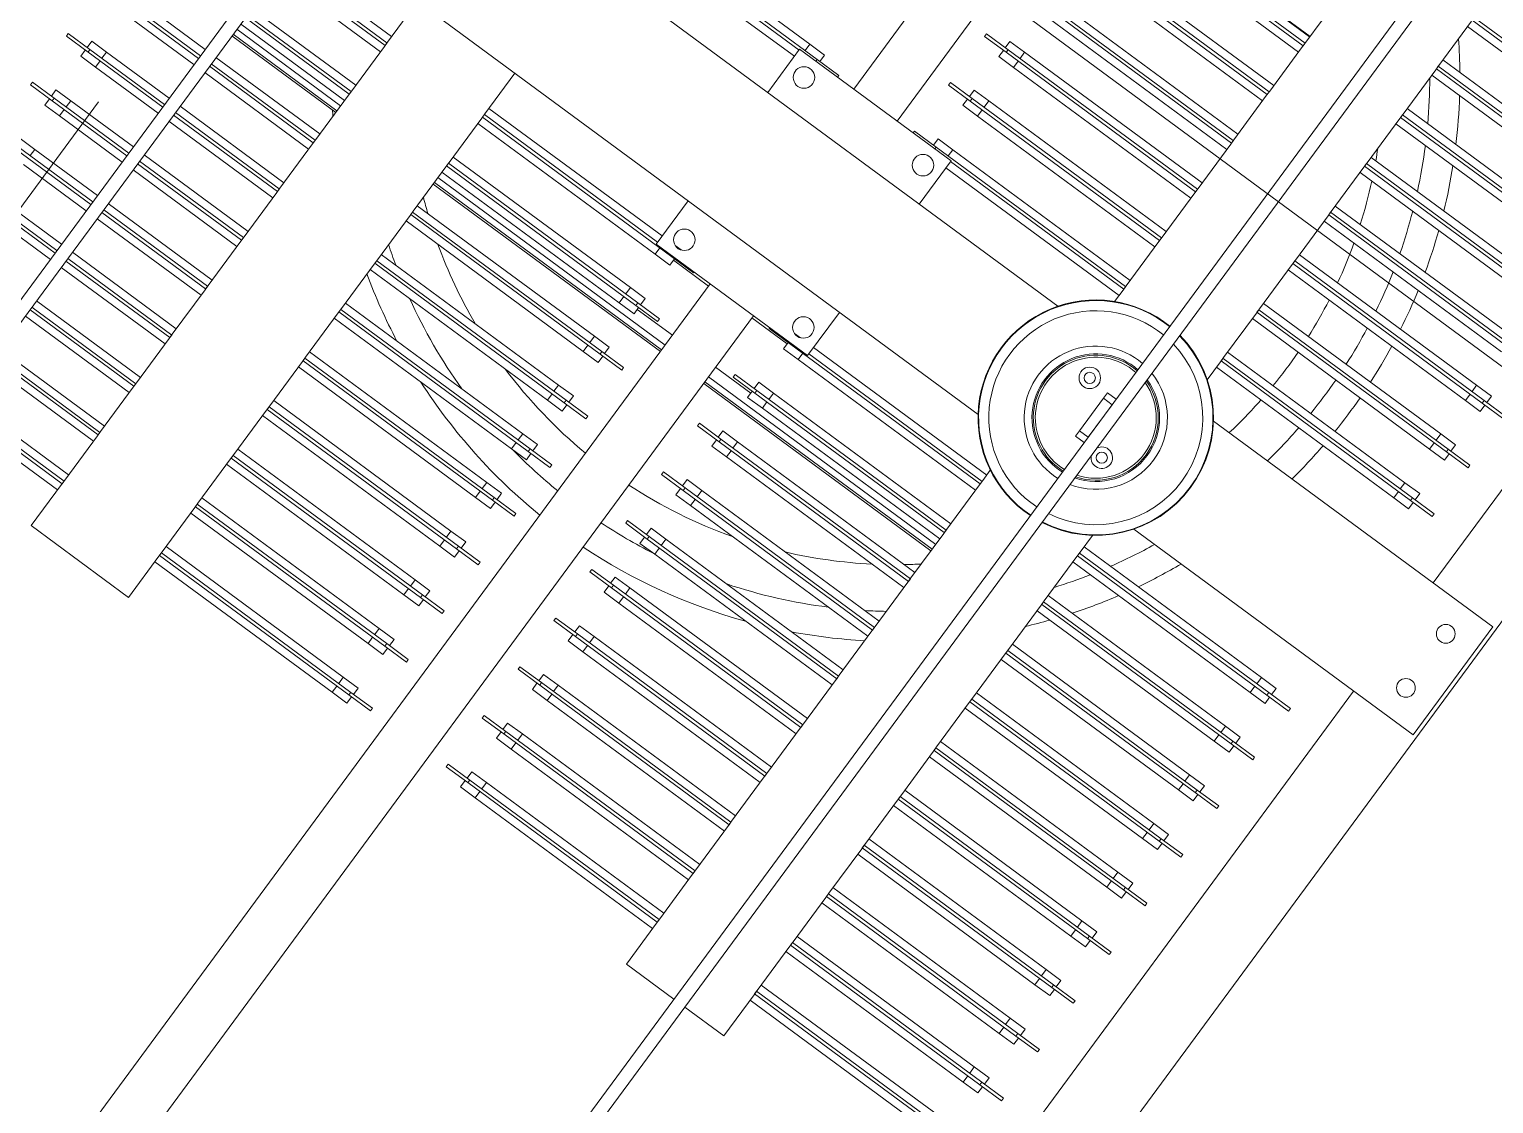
# Model space of a CAD drawing. Header units: metres. Extents: x 432095 to 435012, y 2470938 to 2473256.
# Drawn here: x 433770.841 to 433771.931, y 2471287.116 to 2471287.916 of the extents above; entities that cross this region are included whole.
import ezdxf

# ---------------------------------------------------------------- set-up
doc = ezdxf.new("R2010")
doc.units = ezdxf.units.M
doc.header["$MEASUREMENT"] = 0
doc.linetypes.add('MB D$0$DASHDOT', pattern=[1, 0.5, -0.25, 0, -0.25])
doc.linetypes.add('MB D$0$HIDDEN', pattern=[0.375, 0.25, -0.125])
doc.layers.add('cong trinh tram 110kv', color=7, linetype='Continuous', lineweight=5)
doc.layers.add('MB D$0$net dut du kien lam', color=8, linetype='MB D$0$HIDDEN', lineweight=20)

# ---------------------------------------------------------------- blocks, each defined once
blk = doc.blocks.new('MB D$0$MBA 63')
at = {"layer": 'MB D$0$net dut du kien lam', "color": 8, "linetype": 'MB D$0$DASHDOT', "ltscale": 0.5}
blk.add_line((106699.6, 30512.3), (98099.6, 30512.3), dxfattribs=at)
at = {"layer": 'MB D$0$net dut du kien lam', "color": 0, "linetype": 'ByBlock', "ltscale": 3}
blk.add_lwpolyline([(104138.6, 27512.3), (104138.6, 33512.3), (100638.6, 33512.3), (100638.6, 27512.3)], close=True, dxfattribs=at)
blk = doc.blocks.new('MB D$0$mba 1')
at = {"layer": 'cong trinh tram 110kv'}
for p, q in [((-16832.9, 6788.9), (-16832.9, 9988.9)), ((-17861.9, 7348.9), (-17861.9, 9508.9)), ((-17851.9, 9508.9), (-17851.9, 7348.9)), ((-17161.9, 7348.9), (-17161.9, 9508.9)), ((-17151.9, 9508.9), (-17151.9, 7348.9)), ((-17455.9, 9028.9), (-17455.9, 8218.9)), ((-17415.9, 9028.9), (-17415.9, 8218.9)), ((-16890.9, 8178.9), (-16890.9, 9028.9)), ((-17665.9, 8663.4), (-17755.9, 8663.4)), ((-17755.9, 8625.4), (-17755.9, 8663.4)), ((-17665.9, 8625.4), (-17665.9, 8663.4)), ((-17161.9, 8663.4), (-17205.9, 8663.4)), ((-17205.9, 8625.4), (-17205.9, 8663.4)), ((-17115.9, 8663.4), (-17151.9, 8663.4)), ((-17115.9, 8625.4), (-17115.9, 8663.4)), ((-17851.9, 8630.4), (-17755.9, 8630.4)), ((-17665.9, 8630.4), (-17502.1, 8630.4)), ((-17488.4, 8630.4), (-17502.1, 8630.4)), ((-17502.1, 8630.4), (-17502.1, 8624.6)), ((-17488.4, 8630.4), (-17488.4, 8624.6)), ((-17369.8, 8630.4), (-17383.4, 8630.4)), ((-17383.4, 8630.4), (-17383.4, 8624.6)), ((-17369.8, 8630.4), (-17205.9, 8630.4)), ((-17369.8, 8630.4), (-17369.8, 8624.6)), ((-17115.9, 8630.4), (-16952.1, 8630.4)), ((-17755.9, 8624.6), (-17851.9, 8624.6)), ((-17851.9, 8622.2), (-17755.9, 8622.2)), ((-17755.9, 8625.4), (-17755.9, 8621.4)), ((-17755.9, 8622.2), (-17755.9, 8624.6)), ((-17755.9, 8580.4), (-17755.9, 8621.4)), ((-17665.9, 8621.4), (-17665.9, 8625.4)), ((-17490.9, 8624.6), (-17665.9, 8624.6)), ((-17665.9, 8624.6), (-17665.9, 8622.2)), ((-17665.9, 8622.2), (-17490.9, 8622.2)), ((-17665.9, 8580.4), (-17665.9, 8621.4)), ((-17502.1, 8616.4), (-17502.1, 8622.2)), ((-17490.9, 8624.6), (-17470.9, 8624.6)), ((-17490.9, 8624.6), (-17490.9, 8622.2)), ((-17470.9, 8622.2), (-17490.9, 8622.2)), ((-17488.4, 8616.4), (-17488.4, 8622.2)), ((-17470.9, 8622.2), (-17470.9, 8624.6)), ((-17400.9, 8624.6), (-17380.9, 8624.6)), ((-17400.9, 8624.6), (-17400.9, 8622.2)), ((-17380.9, 8622.2), (-17400.9, 8622.2)), ((-17383.4, 8616.4), (-17383.4, 8622.2)), ((-17380.9, 8622.2), (-17380.9, 8624.6)), ((-17205.9, 8624.6), (-17380.9, 8624.6)), ((-17380.9, 8622.2), (-17205.9, 8622.2)), ((-17369.8, 8616.4), (-17369.8, 8622.2)), ((-17205.9, 8625.4), (-17205.9, 8621.4)), ((-17205.9, 8622.2), (-17205.9, 8624.6)), ((-17205.9, 8580.4), (-17205.9, 8621.4)), ((-17115.9, 8621.4), (-17115.9, 8625.4)), ((-16940.9, 8624.6), (-17115.9, 8624.6)), ((-17115.9, 8624.6), (-17115.9, 8622.2)), ((-17115.9, 8622.2), (-16940.9, 8622.2)), ((-17115.9, 8580.4), (-17115.9, 8621.4)), ((-17755.9, 8616.4), (-17851.9, 8616.4)), ((-17502.1, 8616.4), (-17665.9, 8616.4)), ((-17502.1, 8616.4), (-17488.4, 8616.4)), ((-17383.4, 8616.4), (-17369.8, 8616.4)), ((-17205.9, 8616.4), (-17369.8, 8616.4)), ((-16952.1, 8616.4), (-17115.9, 8616.4)), ((-17851.9, 8585.4), (-17755.9, 8585.4)), ((-17665.9, 8585.4), (-17502.1, 8585.4)), ((-17488.4, 8585.4), (-17502.1, 8585.4)), ((-17502.1, 8585.4), (-17502.1, 8579.6)), ((-17488.4, 8585.4), (-17488.4, 8579.6)), ((-17369.8, 8585.4), (-17383.4, 8585.4)), ((-17383.4, 8585.4), (-17383.4, 8579.6)), ((-17369.8, 8585.4), (-17205.9, 8585.4)), ((-17369.8, 8585.4), (-17369.8, 8579.6)), ((-17115.9, 8585.4), (-16952.1, 8585.4)), ((-16938.4, 8585.4), (-16952.1, 8585.4)), ((-16952.1, 8585.4), (-16952.1, 8579.6)), ((-16938.4, 8585.4), (-16938.4, 8579.6)), ((-17755.9, 8579.6), (-17851.9, 8579.6)), ((-17851.9, 8577.2), (-17755.9, 8577.2)), ((-17755.9, 8580.4), (-17755.9, 8576.4)), ((-17755.9, 8577.2), (-17755.9, 8579.6)), ((-17755.9, 8535.4), (-17755.9, 8576.4)), ((-17665.9, 8576.4), (-17665.9, 8580.4)), ((-17490.9, 8579.6), (-17665.9, 8579.6)), ((-17665.9, 8579.6), (-17665.9, 8577.2)), ((-17665.9, 8577.2), (-17490.9, 8577.2)), ((-17665.9, 8535.4), (-17665.9, 8576.4)), ((-17502.1, 8571.4), (-17502.1, 8577.2)), ((-17490.9, 8579.6), (-17470.9, 8579.6)), ((-17490.9, 8579.6), (-17490.9, 8577.2)), ((-17470.9, 8577.2), (-17490.9, 8577.2)), ((-17488.4, 8571.4), (-17488.4, 8577.2)), ((-17470.9, 8577.2), (-17470.9, 8579.6)), ((-17400.9, 8579.6), (-17380.9, 8579.6)), ((-17400.9, 8579.6), (-17400.9, 8577.2)), ((-17380.9, 8577.2), (-17400.9, 8577.2)), ((-17383.4, 8571.4), (-17383.4, 8577.2)), ((-17380.9, 8577.2), (-17380.9, 8579.6)), ((-17205.9, 8579.6), (-17380.9, 8579.6)), ((-17380.9, 8577.2), (-17205.9, 8577.2)), ((-17369.8, 8571.4), (-17369.8, 8577.2)), ((-17205.9, 8580.4), (-17205.9, 8576.4)), ((-17205.9, 8577.2), (-17205.9, 8579.6)), ((-17205.9, 8535.4), (-17205.9, 8576.4)), ((-17115.9, 8576.4), (-17115.9, 8580.4)), ((-16940.9, 8579.6), (-17115.9, 8579.6)), ((-17115.9, 8579.6), (-17115.9, 8577.2)), ((-17115.9, 8577.2), (-16940.9, 8577.2)), ((-17115.9, 8535.4), (-17115.9, 8576.4)), ((-16952.1, 8571.4), (-16952.1, 8577.2)), ((-16940.9, 8579.6), (-16920.9, 8579.6)), ((-16940.9, 8579.6), (-16940.9, 8577.2)), ((-16920.9, 8577.2), (-16940.9, 8577.2)), ((-16938.4, 8571.4), (-16938.4, 8577.2)), ((-16920.9, 8577.2), (-16920.9, 8579.6)), ((-17755.9, 8571.4), (-17851.9, 8571.4)), ((-17502.1, 8571.4), (-17665.9, 8571.4)), ((-17502.1, 8571.4), (-17488.4, 8571.4)), ((-17383.4, 8571.4), (-17369.8, 8571.4)), ((-17205.9, 8571.4), (-17369.8, 8571.4)), ((-16952.1, 8571.4), (-17115.9, 8571.4)), ((-16952.1, 8571.4), (-16938.4, 8571.4)), ((-17851.9, 8540.4), (-17755.9, 8540.4)), ((-17755.9, 8534.6), (-17851.9, 8534.6)), ((-17851.9, 8532.2), (-17755.9, 8532.2)), ((-17755.9, 8535.4), (-17755.9, 8531.4)), ((-17755.9, 8532.2), (-17755.9, 8534.6)), ((-17755.9, 8490.4), (-17755.9, 8531.4)), ((-17665.9, 8540.4), (-17502.1, 8540.4)), ((-17665.9, 8531.4), (-17665.9, 8535.4)), ((-17490.9, 8534.6), (-17665.9, 8534.6)), ((-17665.9, 8534.6), (-17665.9, 8532.2)), ((-17665.9, 8532.2), (-17490.9, 8532.2)), ((-17665.9, 8490.4), (-17665.9, 8531.4)), ((-17488.4, 8540.4), (-17502.1, 8540.4)), ((-17502.1, 8540.4), (-17502.1, 8534.6)), ((-17502.1, 8526.4), (-17502.1, 8532.2)), ((-17490.9, 8534.6), (-17470.9, 8534.6)), ((-17490.9, 8534.6), (-17490.9, 8532.2)), ((-17470.9, 8532.2), (-17490.9, 8532.2)), ((-17488.4, 8540.4), (-17488.4, 8534.6)), ((-17488.4, 8526.4), (-17488.4, 8532.2)), ((-17470.9, 8532.2), (-17470.9, 8534.6)), ((-17400.9, 8534.6), (-17380.9, 8534.6)), ((-17400.9, 8534.6), (-17400.9, 8532.2)), ((-17380.9, 8532.2), (-17400.9, 8532.2)), ((-17369.8, 8540.4), (-17383.4, 8540.4)), ((-17383.4, 8540.4), (-17383.4, 8534.6)), ((-17383.4, 8526.4), (-17383.4, 8532.2)), ((-17380.9, 8532.2), (-17380.9, 8534.6)), ((-17205.9, 8534.6), (-17380.9, 8534.6)), ((-17380.9, 8532.2), (-17205.9, 8532.2)), ((-17369.8, 8540.4), (-17205.9, 8540.4)), ((-17369.8, 8540.4), (-17369.8, 8534.6)), ((-17369.8, 8526.4), (-17369.8, 8532.2)), ((-17205.9, 8535.4), (-17205.9, 8531.4)), ((-17205.9, 8532.2), (-17205.9, 8534.6)), ((-17205.9, 8490.4), (-17205.9, 8531.4)), ((-17115.9, 8540.4), (-16952.1, 8540.4)), ((-17115.9, 8531.4), (-17115.9, 8535.4)), ((-16940.9, 8534.6), (-17115.9, 8534.6)), ((-17115.9, 8534.6), (-17115.9, 8532.2)), ((-17115.9, 8532.2), (-16940.9, 8532.2)), ((-17115.9, 8490.4), (-17115.9, 8531.4)), ((-16938.4, 8540.4), (-16952.1, 8540.4)), ((-16952.1, 8540.4), (-16952.1, 8534.6)), ((-16952.1, 8526.4), (-16952.1, 8532.2)), ((-16940.9, 8534.6), (-16920.9, 8534.6)), ((-16940.9, 8534.6), (-16940.9, 8532.2)), ((-16920.9, 8532.2), (-16940.9, 8532.2)), ((-16938.4, 8540.4), (-16938.4, 8534.6)), ((-16938.4, 8526.4), (-16938.4, 8532.2)), ((-16920.9, 8532.2), (-16920.9, 8534.6)), ((-17755.9, 8526.4), (-17851.9, 8526.4)), ((-17502.1, 8526.4), (-17665.9, 8526.4)), ((-17502.1, 8526.4), (-17488.4, 8526.4)), ((-17383.4, 8526.4), (-17369.8, 8526.4)), ((-17205.9, 8526.4), (-17369.8, 8526.4)), ((-16952.1, 8526.4), (-17115.9, 8526.4)), ((-16952.1, 8526.4), (-16938.4, 8526.4)), ((-17861.9, 8489.6), (-17930.9, 8489.6)), ((-17930.9, 8487.2), (-17861.9, 8487.2)), ((-17919.8, 8495.4), (-17861.9, 8495.4)), ((-17851.9, 8495.4), (-17755.9, 8495.4)), ((-17755.9, 8489.6), (-17851.9, 8489.6)), ((-17851.9, 8487.2), (-17755.9, 8487.2)), ((-17755.9, 8490.4), (-17755.9, 8486.4)), ((-17755.9, 8487.2), (-17755.9, 8489.6)), ((-17665.9, 8495.4), (-17502.1, 8495.4)), ((-17665.9, 8486.4), (-17665.9, 8490.4)), ((-17490.9, 8489.6), (-17665.9, 8489.6)), ((-17665.9, 8489.6), (-17665.9, 8487.2)), ((-17665.9, 8487.2), (-17490.9, 8487.2)), ((-17488.4, 8495.4), (-17502.1, 8495.4)), ((-17502.1, 8495.4), (-17502.1, 8489.6)), ((-17502.1, 8481.4), (-17502.1, 8487.2)), ((-17490.9, 8489.6), (-17470.9, 8489.6)), ((-17490.9, 8489.6), (-17490.9, 8487.2)), ((-17470.9, 8487.2), (-17490.9, 8487.2)), ((-17488.4, 8495.4), (-17488.4, 8489.6)), ((-17488.4, 8481.4), (-17488.4, 8487.2)), ((-17470.9, 8487.2), (-17470.9, 8489.6)), ((-17400.9, 8489.6), (-17380.9, 8489.6)), ((-17400.9, 8489.6), (-17400.9, 8487.2)), ((-17380.9, 8487.2), (-17400.9, 8487.2)), ((-17369.8, 8495.4), (-17383.4, 8495.4)), ((-17383.4, 8495.4), (-17383.4, 8489.6)), ((-17383.4, 8481.4), (-17383.4, 8487.2)), ((-17380.9, 8487.2), (-17380.9, 8489.6)), ((-17205.9, 8489.6), (-17380.9, 8489.6)), ((-17380.9, 8487.2), (-17205.9, 8487.2)), ((-17369.8, 8495.4), (-17205.9, 8495.4)), ((-17369.8, 8495.4), (-17369.8, 8489.6)), ((-17369.8, 8481.4), (-17369.8, 8487.2)), ((-17205.9, 8490.4), (-17205.9, 8486.4)), ((-17205.9, 8487.2), (-17205.9, 8489.6)), ((-17115.9, 8495.4), (-16952.1, 8495.4)), ((-17115.9, 8486.4), (-17115.9, 8490.4)), ((-16940.9, 8489.6), (-17115.9, 8489.6)), ((-17115.9, 8489.6), (-17115.9, 8487.2)), ((-17115.9, 8487.2), (-16940.9, 8487.2)), ((-16938.4, 8495.4), (-16952.1, 8495.4)), ((-16952.1, 8495.4), (-16952.1, 8489.6)), ((-16952.1, 8481.4), (-16952.1, 8487.2)), ((-16940.9, 8489.6), (-16920.9, 8489.6)), ((-16940.9, 8489.6), (-16940.9, 8487.2)), ((-16920.9, 8487.2), (-16940.9, 8487.2)), ((-16938.4, 8495.4), (-16938.4, 8489.6)), ((-16938.4, 8481.4), (-16938.4, 8487.2)), ((-16920.9, 8487.2), (-16920.9, 8489.6)), ((-17861.9, 8481.4), (-17919.8, 8481.4)), ((-17755.9, 8481.4), (-17851.9, 8481.4)), ((-17755.9, 8445.4), (-17755.9, 8486.4)), ((-17665.9, 8445.4), (-17665.9, 8486.4)), ((-17502.1, 8481.4), (-17665.9, 8481.4)), ((-17502.1, 8481.4), (-17488.4, 8481.4)), ((-17383.4, 8481.4), (-17369.8, 8481.4)), ((-17205.9, 8481.4), (-17369.8, 8481.4)), ((-17205.9, 8445.4), (-17205.9, 8486.4)), ((-17115.9, 8445.4), (-17115.9, 8486.4)), ((-16952.1, 8481.4), (-17115.9, 8481.4)), ((-16952.1, 8481.4), (-16938.4, 8481.4)), ((-17861.9, 8444.6), (-17930.9, 8444.6)), ((-17919.8, 8450.4), (-17861.9, 8450.4)), ((-17851.9, 8450.4), (-17755.9, 8450.4)), ((-17755.9, 8444.6), (-17851.9, 8444.6)), ((-17755.9, 8445.4), (-17755.9, 8441.4)), ((-17755.9, 8442.2), (-17755.9, 8444.6)), ((-17665.9, 8450.4), (-17502.1, 8450.4)), ((-17665.9, 8441.4), (-17665.9, 8445.4)), ((-17490.9, 8444.6), (-17665.9, 8444.6)), ((-17665.9, 8444.6), (-17665.9, 8442.2)), ((-17488.4, 8450.4), (-17502.1, 8450.4)), ((-17502.1, 8450.4), (-17502.1, 8444.6)), ((-17490.9, 8444.6), (-17470.9, 8444.6)), ((-17490.9, 8444.6), (-17490.9, 8442.2)), ((-17488.4, 8450.4), (-17488.4, 8444.6)), ((-17470.9, 8442.2), (-17470.9, 8444.6)), ((-17400.9, 8444.6), (-17380.9, 8444.6)), ((-17400.9, 8444.6), (-17400.9, 8442.2)), ((-17369.8, 8450.4), (-17383.4, 8450.4)), ((-17383.4, 8450.4), (-17383.4, 8444.6)), ((-17380.9, 8442.2), (-17380.9, 8444.6)), ((-17205.9, 8444.6), (-17380.9, 8444.6)), ((-17369.8, 8450.4), (-17205.9, 8450.4)), ((-17369.8, 8450.4), (-17369.8, 8444.6)), ((-17205.9, 8445.4), (-17205.9, 8441.4)), ((-17205.9, 8442.2), (-17205.9, 8444.6)), ((-17115.9, 8450.4), (-16952.1, 8450.4)), ((-17115.9, 8441.4), (-17115.9, 8445.4)), ((-16940.9, 8444.6), (-17115.9, 8444.6)), ((-17115.9, 8444.6), (-17115.9, 8442.2)), ((-16938.4, 8450.4), (-16952.1, 8450.4)), ((-16952.1, 8450.4), (-16952.1, 8444.6)), ((-16940.9, 8444.6), (-16920.9, 8444.6)), ((-16940.9, 8444.6), (-16940.9, 8442.2)), ((-16938.4, 8450.4), (-16938.4, 8444.6)), ((-16920.9, 8442.2), (-16920.9, 8444.6)), ((-17933.4, 8436.4), (-17919.8, 8436.4)), ((-17930.9, 8442.2), (-17861.9, 8442.2)), ((-17919.8, 8436.4), (-17919.8, 8442.2)), ((-17861.9, 8436.4), (-17919.8, 8436.4)), ((-17851.9, 8442.2), (-17755.9, 8442.2)), ((-17755.9, 8436.4), (-17851.9, 8436.4)), ((-17755.9, 8400.4), (-17755.9, 8441.4)), ((-17665.9, 8442.2), (-17490.9, 8442.2)), ((-17665.9, 8400.4), (-17665.9, 8441.4)), ((-17502.1, 8436.4), (-17665.9, 8436.4)), ((-17502.1, 8436.4), (-17502.1, 8442.2)), ((-17502.1, 8436.4), (-17488.4, 8436.4)), ((-17470.9, 8442.2), (-17490.9, 8442.2)), ((-17488.4, 8436.4), (-17488.4, 8442.2)), ((-17380.9, 8442.2), (-17400.9, 8442.2)), ((-17383.4, 8436.4), (-17383.4, 8442.2)), ((-17383.4, 8436.4), (-17369.8, 8436.4)), ((-17380.9, 8442.2), (-17205.9, 8442.2)), ((-17369.8, 8436.4), (-17369.8, 8442.2)), ((-17205.9, 8436.4), (-17369.8, 8436.4)), ((-17205.9, 8400.4), (-17205.9, 8441.4)), ((-17115.9, 8442.2), (-16940.9, 8442.2)), ((-17115.9, 8400.4), (-17115.9, 8441.4)), ((-16952.1, 8436.4), (-17115.9, 8436.4)), ((-16952.1, 8436.4), (-16952.1, 8442.2)), ((-16952.1, 8436.4), (-16938.4, 8436.4)), ((-16920.9, 8442.2), (-16940.9, 8442.2)), ((-16938.4, 8436.4), (-16938.4, 8442.2)), ((-17919.8, 8405.4), (-17933.4, 8405.4)), ((-17933.4, 8405.4), (-17933.4, 8399.6)), ((-17919.8, 8405.4), (-17861.9, 8405.4)), ((-17919.8, 8405.4), (-17919.8, 8399.6)), ((-17851.9, 8405.4), (-17755.9, 8405.4)), ((-17755.9, 8400.4), (-17755.9, 8396.4)), ((-17665.9, 8405.4), (-17502.1, 8405.4)), ((-17665.9, 8396.4), (-17665.9, 8400.4)), ((-17488.4, 8405.4), (-17502.1, 8405.4)), ((-17502.1, 8405.4), (-17502.1, 8399.6)), ((-17488.4, 8405.4), (-17488.4, 8399.6)), ((-17369.8, 8405.4), (-17383.4, 8405.4)), ((-17383.4, 8405.4), (-17383.4, 8399.6)), ((-17369.8, 8405.4), (-17205.9, 8405.4)), ((-17369.8, 8405.4), (-17369.8, 8399.6)), ((-17205.9, 8400.4), (-17205.9, 8396.4)), ((-17115.9, 8405.4), (-16952.1, 8405.4)), ((-17115.9, 8396.4), (-17115.9, 8400.4)), ((-16938.4, 8405.4), (-16952.1, 8405.4)), ((-16952.1, 8405.4), (-16952.1, 8399.6)), ((-16938.4, 8405.4), (-16938.4, 8399.6)), ((-17950.9, 8399.6), (-17930.9, 8399.6)), ((-17950.9, 8399.6), (-17950.9, 8397.2)), ((-17930.9, 8397.2), (-17950.9, 8397.2)), ((-17933.4, 8391.4), (-17933.4, 8397.2)), ((-17933.4, 8391.4), (-17919.8, 8391.4)), ((-17930.9, 8397.2), (-17930.9, 8399.6)), ((-17861.9, 8399.6), (-17930.9, 8399.6)), ((-17930.9, 8397.2), (-17861.9, 8397.2)), ((-17919.8, 8391.4), (-17919.8, 8397.2)), ((-17861.9, 8391.4), (-17919.8, 8391.4)), ((-17755.9, 8399.6), (-17851.9, 8399.6)), ((-17851.9, 8397.2), (-17755.9, 8397.2)), ((-17755.9, 8391.4), (-17851.9, 8391.4)), ((-17755.9, 8397.2), (-17755.9, 8399.6)), ((-17755.9, 8355.4), (-17755.9, 8396.4)), ((-17490.9, 8399.6), (-17665.9, 8399.6)), ((-17665.9, 8399.6), (-17665.9, 8397.2)), ((-17665.9, 8397.2), (-17490.9, 8397.2)), ((-17665.9, 8355.4), (-17665.9, 8396.4)), ((-17502.1, 8391.4), (-17665.9, 8391.4)), ((-17502.1, 8391.4), (-17502.1, 8397.2)), ((-17502.1, 8391.4), (-17488.4, 8391.4)), ((-17490.9, 8399.6), (-17470.9, 8399.6)), ((-17490.9, 8399.6), (-17490.9, 8397.2)), ((-17470.9, 8397.2), (-17490.9, 8397.2)), ((-17488.4, 8391.4), (-17488.4, 8397.2)), ((-17470.9, 8397.2), (-17470.9, 8399.6)), ((-17400.9, 8399.6), (-17380.9, 8399.6)), ((-17400.9, 8399.6), (-17400.9, 8397.2)), ((-17380.9, 8397.2), (-17400.9, 8397.2)), ((-17383.4, 8391.4), (-17383.4, 8397.2)), ((-17383.4, 8391.4), (-17369.8, 8391.4)), ((-17380.9, 8397.2), (-17380.9, 8399.6)), ((-17205.9, 8399.6), (-17380.9, 8399.6)), ((-17380.9, 8397.2), (-17205.9, 8397.2)), ((-17369.8, 8391.4), (-17369.8, 8397.2)), ((-17205.9, 8391.4), (-17369.8, 8391.4)), ((-17205.9, 8397.2), (-17205.9, 8399.6)), ((-17205.9, 8355.4), (-17205.9, 8396.4)), ((-16940.9, 8399.6), (-17115.9, 8399.6)), ((-17115.9, 8399.6), (-17115.9, 8397.2)), ((-17115.9, 8397.2), (-16940.9, 8397.2)), ((-17115.9, 8355.4), (-17115.9, 8396.4)), ((-16952.1, 8391.4), (-17115.9, 8391.4)), ((-16952.1, 8391.4), (-16952.1, 8397.2)), ((-16952.1, 8391.4), (-16938.4, 8391.4)), ((-16940.9, 8399.6), (-16920.9, 8399.6)), ((-16940.9, 8399.6), (-16940.9, 8397.2)), ((-16920.9, 8397.2), (-16940.9, 8397.2)), ((-16938.4, 8391.4), (-16938.4, 8397.2)), ((-16920.9, 8397.2), (-16920.9, 8399.6)), ((-17919.8, 8360.4), (-17933.4, 8360.4)), ((-17933.4, 8360.4), (-17933.4, 8354.6)), ((-17919.8, 8360.4), (-17861.9, 8360.4)), ((-17919.8, 8360.4), (-17919.8, 8354.6)), ((-17851.9, 8360.4), (-17755.9, 8360.4)), ((-17665.9, 8360.4), (-17502.1, 8360.4)), ((-17488.4, 8360.4), (-17502.1, 8360.4)), ((-17502.1, 8360.4), (-17502.1, 8354.6)), ((-17488.4, 8360.4), (-17488.4, 8354.6)), ((-17369.8, 8360.4), (-17383.4, 8360.4)), ((-17383.4, 8360.4), (-17383.4, 8354.6)), ((-17369.8, 8360.4), (-17205.9, 8360.4)), ((-17369.8, 8360.4), (-17369.8, 8354.6)), ((-17115.9, 8360.4), (-16952.1, 8360.4)), ((-16938.4, 8360.4), (-16952.1, 8360.4)), ((-16952.1, 8360.4), (-16952.1, 8354.6)), ((-16938.4, 8360.4), (-16938.4, 8354.6)), ((-17950.9, 8354.6), (-17930.9, 8354.6)), ((-17950.9, 8354.6), (-17950.9, 8352.2)), ((-17930.9, 8352.2), (-17950.9, 8352.2)), ((-17933.4, 8346.4), (-17933.4, 8352.2)), ((-17933.4, 8346.4), (-17919.8, 8346.4)), ((-17930.9, 8352.2), (-17930.9, 8354.6)), ((-17861.9, 8354.6), (-17930.9, 8354.6)), ((-17930.9, 8352.2), (-17861.9, 8352.2)), ((-17919.8, 8346.4), (-17919.8, 8352.2)), ((-17861.9, 8346.4), (-17919.8, 8346.4)), ((-17755.9, 8354.6), (-17851.9, 8354.6)), ((-17851.9, 8352.2), (-17755.9, 8352.2)), ((-17755.9, 8346.4), (-17851.9, 8346.4)), ((-17755.9, 8355.4), (-17755.9, 8351.4)), ((-17755.9, 8352.2), (-17755.9, 8354.6)), ((-17755.9, 8310.4), (-17755.9, 8351.4)), ((-17665.9, 8351.4), (-17665.9, 8355.4)), ((-17490.9, 8354.6), (-17665.9, 8354.6)), ((-17665.9, 8354.6), (-17665.9, 8352.2)), ((-17665.9, 8352.2), (-17490.9, 8352.2)), ((-17665.9, 8310.4), (-17665.9, 8351.4)), ((-17502.1, 8346.4), (-17665.9, 8346.4)), ((-17502.1, 8346.4), (-17502.1, 8352.2)), ((-17502.1, 8346.4), (-17488.4, 8346.4)), ((-17490.9, 8354.6), (-17470.9, 8354.6)), ((-17490.9, 8354.6), (-17490.9, 8352.2)), ((-17470.9, 8352.2), (-17490.9, 8352.2)), ((-17488.4, 8346.4), (-17488.4, 8352.2)), ((-17470.9, 8352.2), (-17470.9, 8354.6)), ((-17400.9, 8354.6), (-17380.9, 8354.6)), ((-17400.9, 8354.6), (-17400.9, 8352.2)), ((-17380.9, 8352.2), (-17400.9, 8352.2)), ((-17383.4, 8346.4), (-17383.4, 8352.2)), ((-17383.4, 8346.4), (-17369.8, 8346.4)), ((-17380.9, 8352.2), (-17380.9, 8354.6)), ((-17205.9, 8354.6), (-17380.9, 8354.6)), ((-17380.9, 8352.2), (-17205.9, 8352.2)), ((-17369.8, 8346.4), (-17369.8, 8352.2)), ((-17205.9, 8346.4), (-17369.8, 8346.4)), ((-17205.9, 8355.4), (-17205.9, 8351.4)), ((-17205.9, 8352.2), (-17205.9, 8354.6)), ((-17205.9, 8310.4), (-17205.9, 8351.4)), ((-17115.9, 8351.4), (-17115.9, 8355.4)), ((-16940.9, 8354.6), (-17115.9, 8354.6)), ((-17115.9, 8354.6), (-17115.9, 8352.2)), ((-17115.9, 8352.2), (-16940.9, 8352.2)), ((-17115.9, 8310.4), (-17115.9, 8351.4)), ((-16952.1, 8346.4), (-17115.9, 8346.4)), ((-16952.1, 8346.4), (-16952.1, 8352.2)), ((-16952.1, 8346.4), (-16938.4, 8346.4)), ((-16940.9, 8354.6), (-16920.9, 8354.6)), ((-16940.9, 8354.6), (-16940.9, 8352.2)), ((-16920.9, 8352.2), (-16940.9, 8352.2)), ((-16938.4, 8346.4), (-16938.4, 8352.2)), ((-16920.9, 8352.2), (-16920.9, 8354.6)), ((-17919.8, 8315.4), (-17861.9, 8315.4)), ((-17851.9, 8315.4), (-17755.9, 8315.4)), ((-17665.9, 8315.4), (-17502.1, 8315.4)), ((-17488.4, 8315.4), (-17502.1, 8315.4)), ((-17502.1, 8315.4), (-17502.1, 8309.6)), ((-17488.4, 8315.4), (-17488.4, 8309.6)), ((-17369.8, 8315.4), (-17383.4, 8315.4)), ((-17383.4, 8315.4), (-17383.4, 8309.6)), ((-17369.8, 8315.4), (-17205.9, 8315.4)), ((-17369.8, 8315.4), (-17369.8, 8309.6)), ((-17115.9, 8315.4), (-16952.1, 8315.4)), ((-16938.4, 8315.4), (-16952.1, 8315.4)), ((-16952.1, 8315.4), (-16952.1, 8309.6)), ((-16938.4, 8315.4), (-16938.4, 8309.6)), ((-17861.9, 8309.6), (-17930.9, 8309.6)), ((-17930.9, 8307.2), (-17861.9, 8307.2)), ((-17755.9, 8309.6), (-17851.9, 8309.6)), ((-17851.9, 8307.2), (-17755.9, 8307.2)), ((-17755.9, 8310.4), (-17755.9, 8306.4)), ((-17755.9, 8307.2), (-17755.9, 8309.6)), ((-17755.9, 8265.4), (-17755.9, 8306.4)), ((-17665.9, 8306.4), (-17665.9, 8310.4)), ((-17490.9, 8309.6), (-17665.9, 8309.6)), ((-17665.9, 8309.6), (-17665.9, 8307.2)), ((-17665.9, 8307.2), (-17490.9, 8307.2)), ((-17665.9, 8265.4), (-17665.9, 8306.4)), ((-17502.1, 8301.4), (-17502.1, 8307.2)), ((-17490.9, 8309.6), (-17470.9, 8309.6)), ((-17490.9, 8309.6), (-17490.9, 8307.2)), ((-17470.9, 8307.2), (-17490.9, 8307.2)), ((-17488.4, 8301.4), (-17488.4, 8307.2)), ((-17470.9, 8307.2), (-17470.9, 8309.6)), ((-17400.9, 8309.6), (-17380.9, 8309.6)), ((-17400.9, 8309.6), (-17400.9, 8307.2)), ((-17380.9, 8307.2), (-17400.9, 8307.2)), ((-17383.4, 8301.4), (-17383.4, 8307.2)), ((-17380.9, 8307.2), (-17380.9, 8309.6)), ((-17205.9, 8309.6), (-17380.9, 8309.6)), ((-17380.9, 8307.2), (-17205.9, 8307.2)), ((-17369.8, 8301.4), (-17369.8, 8307.2)), ((-17205.9, 8310.4), (-17205.9, 8306.4)), ((-17205.9, 8307.2), (-17205.9, 8309.6)), ((-17205.9, 8265.4), (-17205.9, 8306.4)), ((-17115.9, 8306.4), (-17115.9, 8310.4)), ((-16940.9, 8309.6), (-17115.9, 8309.6)), ((-17115.9, 8309.6), (-17115.9, 8307.2)), ((-17115.9, 8307.2), (-16940.9, 8307.2)), ((-17115.9, 8265.4), (-17115.9, 8306.4)), ((-16952.1, 8301.4), (-16952.1, 8307.2)), ((-16940.9, 8309.6), (-16920.9, 8309.6)), ((-16940.9, 8309.6), (-16940.9, 8307.2)), ((-16920.9, 8307.2), (-16940.9, 8307.2)), ((-16938.4, 8301.4), (-16938.4, 8307.2)), ((-16920.9, 8307.2), (-16920.9, 8309.6)), ((-17861.9, 8301.4), (-17919.8, 8301.4)), ((-17755.9, 8301.4), (-17851.9, 8301.4)), ((-17502.1, 8301.4), (-17665.9, 8301.4)), ((-17502.1, 8301.4), (-17488.4, 8301.4)), ((-17383.4, 8301.4), (-17369.8, 8301.4)), ((-17205.9, 8301.4), (-17369.8, 8301.4)), ((-16952.1, 8301.4), (-17115.9, 8301.4)), ((-16952.1, 8301.4), (-16938.4, 8301.4)), ((-17755.9, 8281.4), (-17851.9, 8281.4)), ((-17455.9, 8281.4), (-17665.9, 8281.4)), ((-17205.9, 8281.4), (-17415.9, 8281.4)), ((-17755.9, 8279.9), (-17851.9, 8279.9)), ((-17755.9, 8275.4), (-17851.9, 8275.4)), ((-17851.9, 8270.4), (-17755.9, 8270.4)), ((-17455.9, 8279.9), (-17665.9, 8279.9)), ((-17455.9, 8275.4), (-17665.9, 8275.4)), ((-17665.9, 8270.4), (-17502.1, 8270.4)), ((-17488.4, 8270.4), (-17502.1, 8270.4)), ((-17502.1, 8270.4), (-17502.1, 8264.6)), ((-17488.4, 8270.4), (-17488.4, 8264.6)), ((-17205.9, 8279.9), (-17415.9, 8279.9)), ((-17205.9, 8275.4), (-17415.9, 8275.4)), ((-17369.8, 8270.4), (-17383.4, 8270.4)), ((-17383.4, 8270.4), (-17383.4, 8264.6)), ((-17369.8, 8270.4), (-17205.9, 8270.4)), ((-17369.8, 8270.4), (-17369.8, 8264.6)), ((-17115.9, 8270.4), (-16952.1, 8270.4)), ((-16938.4, 8270.4), (-16952.1, 8270.4)), ((-16952.1, 8270.4), (-16952.1, 8264.6)), ((-16938.4, 8270.4), (-16938.4, 8264.6)), ((-17755.9, 8264.6), (-17851.9, 8264.6)), ((-17851.9, 8262.2), (-17755.9, 8262.2)), ((-17755.9, 8265.4), (-17755.9, 8261.4)), ((-17755.9, 8262.2), (-17755.9, 8264.6)), ((-17755.9, 8220.4), (-17755.9, 8261.4)), ((-17665.9, 8261.4), (-17665.9, 8265.4)), ((-17490.9, 8264.6), (-17665.9, 8264.6)), ((-17665.9, 8264.6), (-17665.9, 8262.2)), ((-17665.9, 8262.2), (-17490.9, 8262.2)), ((-17665.9, 8220.4), (-17665.9, 8261.4)), ((-17502.1, 8256.4), (-17502.1, 8262.2)), ((-17490.9, 8264.6), (-17470.9, 8264.6)), ((-17490.9, 8264.6), (-17490.9, 8262.2)), ((-17470.9, 8262.2), (-17490.9, 8262.2)), ((-17455.9, 8266.4), (-17488.4, 8266.4)), ((-17488.4, 8256.4), (-17488.4, 8262.2)), ((-17470.9, 8262.2), (-17470.9, 8264.6)), ((-17383.4, 8266.4), (-17415.9, 8266.4)), ((-17400.9, 8264.6), (-17380.9, 8264.6)), ((-17400.9, 8264.6), (-17400.9, 8262.2)), ((-17380.9, 8262.2), (-17400.9, 8262.2)), ((-17383.4, 8256.4), (-17383.4, 8262.2)), ((-17380.9, 8262.2), (-17380.9, 8264.6)), ((-17205.9, 8264.6), (-17380.9, 8264.6)), ((-17380.9, 8262.2), (-17205.9, 8262.2)), ((-17369.8, 8256.4), (-17369.8, 8262.2)), ((-17205.9, 8265.4), (-17205.9, 8261.4)), ((-17205.9, 8262.2), (-17205.9, 8264.6)), ((-17205.9, 8220.4), (-17205.9, 8261.4)), ((-17115.9, 8261.4), (-17115.9, 8265.4)), ((-16940.9, 8264.6), (-17115.9, 8264.6)), ((-17115.9, 8264.6), (-17115.9, 8262.2)), ((-17115.9, 8262.2), (-16940.9, 8262.2)), ((-17115.9, 8220.4), (-17115.9, 8261.4)), ((-16952.1, 8256.4), (-16952.1, 8262.2)), ((-16940.9, 8264.6), (-16920.9, 8264.6)), ((-16940.9, 8264.6), (-16940.9, 8262.2)), ((-16920.9, 8262.2), (-16940.9, 8262.2)), ((-16938.4, 8256.4), (-16938.4, 8262.2)), ((-16920.9, 8262.2), (-16920.9, 8264.6)), ((-17755.9, 8256.4), (-17851.9, 8256.4)), ((-17502.1, 8256.4), (-17665.9, 8256.4)), ((-17502.1, 8256.4), (-17488.4, 8256.4)), ((-17383.4, 8256.4), (-17369.8, 8256.4)), ((-17205.9, 8256.4), (-17369.8, 8256.4)), ((-16952.1, 8256.4), (-17115.9, 8256.4)), ((-16952.1, 8256.4), (-16938.4, 8256.4)), ((-17851.9, 8225.4), (-17755.9, 8225.4)), ((-17755.9, 8219.6), (-17851.9, 8219.6)), ((-17851.9, 8217.2), (-17755.9, 8217.2)), ((-17755.9, 8220.4), (-17755.9, 8216.4)), ((-17755.9, 8217.2), (-17755.9, 8219.6)), ((-17755.9, 8178.9), (-17755.9, 8216.4)), ((-17665.9, 8225.4), (-17502.1, 8225.4)), ((-17665.9, 8216.4), (-17665.9, 8220.4)), ((-17490.9, 8219.6), (-17665.9, 8219.6)), ((-17665.9, 8219.6), (-17665.9, 8217.2)), ((-17665.9, 8217.2), (-17505.9, 8217.2)), ((-17665.9, 8178.9), (-17665.9, 8216.4)), ((-17505.9, 8218.9), (-17505.9, 8178.9)), ((-17365.9, 8218.9), (-17505.9, 8218.9)), ((-17488.4, 8225.4), (-17502.1, 8225.4)), ((-17502.1, 8225.4), (-17502.1, 8219.6)), ((-17490.9, 8219.6), (-17470.9, 8219.6)), ((-17490.9, 8219.6), (-17490.9, 8218.9)), ((-17488.4, 8225.4), (-17488.4, 8219.6)), ((-17455.9, 8220.9), (-17488.4, 8220.9)), ((-17470.9, 8218.9), (-17470.9, 8219.6)), ((-17383.4, 8220.9), (-17415.9, 8220.9)), ((-17400.9, 8219.6), (-17380.9, 8219.6)), ((-17400.9, 8219.6), (-17400.9, 8218.9)), ((-17369.8, 8225.4), (-17383.4, 8225.4)), ((-17383.4, 8225.4), (-17383.4, 8219.6)), ((-17380.9, 8218.9), (-17380.9, 8219.6)), ((-17205.9, 8219.6), (-17380.9, 8219.6)), ((-17369.8, 8225.4), (-17205.9, 8225.4)), ((-17369.8, 8225.4), (-17369.8, 8219.6)), ((-17365.9, 8178.9), (-17365.9, 8218.9)), ((-17365.9, 8217.2), (-17205.9, 8217.2)), ((-17205.9, 8220.4), (-17205.9, 8216.4)), ((-17205.9, 8217.2), (-17205.9, 8219.6)), ((-17205.9, 8206.9), (-17205.9, 8216.4)), ((-17115.9, 8225.4), (-16952.1, 8225.4)), ((-17115.9, 8216.4), (-17115.9, 8220.4)), ((-16940.9, 8219.6), (-17115.9, 8219.6)), ((-17115.9, 8219.6), (-17115.9, 8217.2)), ((-17115.9, 8217.2), (-16940.9, 8217.2)), ((-17115.9, 8200.9), (-17115.9, 8216.4)), ((-16938.4, 8225.4), (-16952.1, 8225.4)), ((-16952.1, 8225.4), (-16952.1, 8219.6)), ((-16952.1, 8211.4), (-16952.1, 8217.2)), ((-16940.9, 8219.6), (-16920.9, 8219.6)), ((-16940.9, 8219.6), (-16940.9, 8217.2)), ((-16920.9, 8217.2), (-16940.9, 8217.2)), ((-16938.4, 8225.4), (-16938.4, 8219.6)), ((-16938.4, 8211.4), (-16938.4, 8217.2)), ((-16920.9, 8217.2), (-16920.9, 8219.6)), ((-17755.9, 8211.4), (-17836.4, 8211.4)), ((-17505.9, 8211.4), (-17665.9, 8211.4)), ((-17493.7, 8211.4), (-17488.4, 8211.4)), ((-17488.4, 8211.4), (-17488.4, 8211.5)), ((-17383.4, 8211.4), (-17383.4, 8211.5)), ((-17383.4, 8211.4), (-17378.1, 8211.4)), ((-17205.9, 8211.4), (-17365.9, 8211.4)), ((-16952.1, 8211.4), (-17115.9, 8211.4)), ((-16952.1, 8211.4), (-16938.4, 8211.4)), ((-17793.9, 8178.9), (-17237.9, 8178.9)), ((-17093.9, 8178.9), (-16835.9, 8178.9)), ((-16835.9, 8178.9), (-16835.9, 8078.9)), ((-17161.9, 8148.9), (-17169.9, 8148.9)), ((-17169.9, 8148.9), (-17169.9, 8143.9)), ((-17169.9, 8143.9), (-17161.9, 8143.9)), ((-17169.9, 8113.9), (-17169.9, 8143.9)), ((-17161.9, 8143.9), (-17161.9, 8113.9)), ((-17161.9, 8113.9), (-17169.9, 8113.9)), ((-17169.9, 8113.9), (-17169.9, 8108.9)), ((-17169.9, 8108.9), (-17161.9, 8108.9)), ((-17793.9, 8078.9), (-17237.9, 8078.9)), ((-17505.9, 8078.9), (-17505.9, 8038.9)), ((-17365.9, 8038.9), (-17365.9, 8078.9)), ((-17093.9, 8078.9), (-16835.9, 8078.9)), ((-16890.9, 6872.7), (-16890.9, 8078.9)), ((-17115.9, 8040.4), (-17115.9, 8057)), ((-17665.9, 8045.4), (-17505.9, 8045.4)), ((-17365.9, 8045.4), (-17205.9, 8045.4)), ((-17205.9, 8040.4), (-17205.9, 8051)), ((-17115.9, 8045.4), (-16952.1, 8045.4)), ((-16938.4, 8045.4), (-16952.1, 8045.4)), ((-16952.1, 8045.4), (-16952.1, 8039.6)), ((-16938.4, 8045.4), (-16938.4, 8039.6)), ((-17505.9, 8039.6), (-17665.9, 8039.6)), ((-17665.9, 8037.2), (-17490.9, 8037.2)), ((-17502.1, 8031.4), (-17665.9, 8031.4)), ((-17505.9, 8038.9), (-17365.9, 8038.9)), ((-17502.1, 8031.4), (-17502.1, 8037.2)), ((-17502.1, 8031.4), (-17488.4, 8031.4)), ((-17490.9, 8038.9), (-17490.9, 8037.2)), ((-17470.9, 8037.2), (-17490.9, 8037.2)), ((-17488.4, 8031.4), (-17488.4, 8037.2)), ((-17470.9, 8037.2), (-17470.9, 8038.9)), ((-17455.9, 7389.9), (-17455.9, 8038.9)), ((-17415.9, 7389.9), (-17415.9, 8038.9)), ((-17400.9, 8038.9), (-17400.9, 8037.2)), ((-17380.9, 8037.2), (-17400.9, 8037.2)), ((-17383.4, 8031.4), (-17383.4, 8037.2)), ((-17383.4, 8031.4), (-17369.8, 8031.4)), ((-17380.9, 8037.2), (-17380.9, 8038.9)), ((-17380.9, 8037.2), (-17205.9, 8037.2)), ((-17369.8, 8031.4), (-17369.8, 8037.2)), ((-17205.9, 8031.4), (-17369.8, 8031.4)), ((-17205.9, 8039.6), (-17365.9, 8039.6)), ((-17205.9, 8040.4), (-17205.9, 8036.4)), ((-17205.9, 8037.2), (-17205.9, 8039.6)), ((-17205.9, 7995.4), (-17205.9, 8036.4)), ((-17115.9, 8036.4), (-17115.9, 8040.4)), ((-16940.9, 8039.6), (-17115.9, 8039.6)), ((-17115.9, 8039.6), (-17115.9, 8037.2)), ((-17115.9, 8037.2), (-16940.9, 8037.2)), ((-17115.9, 7995.4), (-17115.9, 8036.4)), ((-16952.1, 8031.4), (-17115.9, 8031.4)), ((-16952.1, 8031.4), (-16952.1, 8037.2)), ((-16952.1, 8031.4), (-16938.4, 8031.4)), ((-16940.9, 8039.6), (-16920.9, 8039.6)), ((-16940.9, 8039.6), (-16940.9, 8037.2)), ((-16920.9, 8037.2), (-16940.9, 8037.2)), ((-16938.4, 8031.4), (-16938.4, 8037.2)), ((-16920.9, 8037.2), (-16920.9, 8039.6)), ((-17369.8, 8000.4), (-17383.4, 8000.4)), ((-17383.4, 8000.4), (-17383.4, 7994.6)), ((-17369.8, 8000.4), (-17205.9, 8000.4)), ((-17369.8, 8000.4), (-17369.8, 7994.6)), ((-17115.9, 8000.4), (-16952.1, 8000.4)), ((-16938.4, 8000.4), (-16952.1, 8000.4)), ((-16952.1, 8000.4), (-16952.1, 7994.6)), ((-16938.4, 8000.4), (-16938.4, 7994.6)), ((-17400.9, 7994.6), (-17380.9, 7994.6)), ((-17400.9, 7994.6), (-17400.9, 7992.2)), ((-17380.9, 7992.2), (-17400.9, 7992.2)), ((-17383.4, 7986.4), (-17383.4, 7992.2)), ((-17383.4, 7986.4), (-17369.8, 7986.4)), ((-17380.9, 7992.2), (-17380.9, 7994.6)), ((-17205.9, 7994.6), (-17380.9, 7994.6)), ((-17380.9, 7992.2), (-17205.9, 7992.2)), ((-17369.8, 7986.4), (-17369.8, 7992.2)), ((-17205.9, 7986.4), (-17369.8, 7986.4)), ((-17205.9, 7995.4), (-17205.9, 7991.4)), ((-17205.9, 7992.2), (-17205.9, 7994.6)), ((-17205.9, 7950.4), (-17205.9, 7991.4)), ((-17115.9, 7991.4), (-17115.9, 7995.4)), ((-16940.9, 7994.6), (-17115.9, 7994.6)), ((-17115.9, 7994.6), (-17115.9, 7992.2)), ((-17115.9, 7992.2), (-16940.9, 7992.2)), ((-17115.9, 7950.4), (-17115.9, 7991.4)), ((-16952.1, 7986.4), (-17115.9, 7986.4)), ((-16952.1, 7986.4), (-16952.1, 7992.2)), ((-16952.1, 7986.4), (-16938.4, 7986.4)), ((-16940.9, 7994.6), (-16920.9, 7994.6)), ((-16940.9, 7994.6), (-16940.9, 7992.2)), ((-16920.9, 7992.2), (-16940.9, 7992.2)), ((-16938.4, 7986.4), (-16938.4, 7992.2)), ((-16920.9, 7992.2), (-16920.9, 7994.6)), ((-17369.8, 7955.4), (-17383.4, 7955.4)), ((-17383.4, 7955.4), (-17383.4, 7949.6)), ((-17369.8, 7955.4), (-17205.9, 7955.4)), ((-17369.8, 7955.4), (-17369.8, 7949.6)), ((-17115.9, 7955.4), (-16952.1, 7955.4)), ((-16938.4, 7955.4), (-16952.1, 7955.4)), ((-16952.1, 7955.4), (-16952.1, 7949.6)), ((-16938.4, 7955.4), (-16938.4, 7949.6)), ((-17400.9, 7949.6), (-17380.9, 7949.6)), ((-17400.9, 7949.6), (-17400.9, 7947.2)), ((-17380.9, 7947.2), (-17400.9, 7947.2)), ((-17383.4, 7941.4), (-17383.4, 7947.2)), ((-17380.9, 7947.2), (-17380.9, 7949.6)), ((-17205.9, 7949.6), (-17380.9, 7949.6)), ((-17380.9, 7947.2), (-17205.9, 7947.2)), ((-17369.8, 7941.4), (-17369.8, 7947.2)), ((-17205.9, 7950.4), (-17205.9, 7946.4)), ((-17205.9, 7947.2), (-17205.9, 7949.6)), ((-17205.9, 7905.4), (-17205.9, 7946.4)), ((-17115.9, 7946.4), (-17115.9, 7950.4)), ((-16940.9, 7949.6), (-17115.9, 7949.6)), ((-17115.9, 7949.6), (-17115.9, 7947.2)), ((-17115.9, 7947.2), (-16940.9, 7947.2)), ((-17115.9, 7905.4), (-17115.9, 7946.4)), ((-16952.1, 7941.4), (-16952.1, 7947.2)), ((-16940.9, 7949.6), (-16920.9, 7949.6)), ((-16940.9, 7949.6), (-16940.9, 7947.2)), ((-16920.9, 7947.2), (-16940.9, 7947.2)), ((-16938.4, 7941.4), (-16938.4, 7947.2)), ((-17383.4, 7941.4), (-17369.8, 7941.4)), ((-17205.9, 7941.4), (-17369.8, 7941.4)), ((-16952.1, 7941.4), (-17115.9, 7941.4)), ((-16952.1, 7941.4), (-16938.4, 7941.4)), ((-17369.8, 7910.4), (-17205.9, 7910.4)), ((-17115.9, 7910.4), (-16952.1, 7910.4)), ((-17205.9, 7904.6), (-17380.9, 7904.6)), ((-17380.9, 7902.2), (-17205.9, 7902.2)), ((-17205.9, 7905.4), (-17205.9, 7901.4)), ((-17205.9, 7902.2), (-17205.9, 7904.6)), ((-17205.9, 7860.4), (-17205.9, 7901.4)), ((-17115.9, 7901.4), (-17115.9, 7905.4)), ((-16940.9, 7904.6), (-17115.9, 7904.6)), ((-17115.9, 7904.6), (-17115.9, 7902.2)), ((-17115.9, 7902.2), (-16940.9, 7902.2)), ((-17115.9, 7860.4), (-17115.9, 7901.4)), ((-17205.9, 7896.4), (-17369.8, 7896.4)), ((-16952.1, 7896.4), (-17115.9, 7896.4)), ((-17205.9, 7859.6), (-17380.9, 7859.6)), ((-17380.9, 7857.2), (-17205.9, 7857.2)), ((-17369.8, 7865.4), (-17205.9, 7865.4)), ((-17205.9, 7860.4), (-17205.9, 7856.4)), ((-17205.9, 7857.2), (-17205.9, 7859.6)), ((-17205.9, 7815.4), (-17205.9, 7856.4)), ((-17115.9, 7865.4), (-16952.1, 7865.4)), ((-17115.9, 7856.4), (-17115.9, 7860.4)), ((-16940.9, 7859.6), (-17115.9, 7859.6)), ((-17115.9, 7859.6), (-17115.9, 7857.2)), ((-17115.9, 7857.2), (-16940.9, 7857.2)), ((-17115.9, 7815.4), (-17115.9, 7856.4)), ((-17205.9, 7851.4), (-17369.8, 7851.4)), ((-16952.1, 7851.4), (-17115.9, 7851.4)), ((-17205.9, 7814.6), (-17380.9, 7814.6)), ((-17380.9, 7812.2), (-17205.9, 7812.2)), ((-17369.8, 7820.4), (-17205.9, 7820.4)), ((-17205.9, 7815.4), (-17205.9, 7811.4)), ((-17205.9, 7812.2), (-17205.9, 7814.6)), ((-17115.9, 7820.4), (-16952.1, 7820.4)), ((-17115.9, 7811.4), (-17115.9, 7815.4)), ((-16940.9, 7814.6), (-17115.9, 7814.6)), ((-17115.9, 7814.6), (-17115.9, 7812.2)), ((-17115.9, 7812.2), (-16940.9, 7812.2)), ((-17415.9, 7805.9), (-17205.9, 7805.9)), ((-17205.9, 7806.4), (-17369.8, 7806.4)), ((-17205.9, 7770.4), (-17205.9, 7811.4)), ((-17115.9, 7770.4), (-17115.9, 7811.4)), ((-16952.1, 7806.4), (-17115.9, 7806.4)), ((-17115.9, 7775.4), (-16952.1, 7775.4)), ((-17115.9, 7766.4), (-17115.9, 7770.4)), ((-16940.9, 7769.6), (-17115.9, 7769.6)), ((-17115.9, 7769.6), (-17115.9, 7767.2)), ((-17115.9, 7767.2), (-16940.9, 7767.2)), ((-17115.9, 7725.4), (-17115.9, 7766.4)), ((-16952.1, 7761.4), (-17115.9, 7761.4)), ((-17115.9, 7730.4), (-16952.1, 7730.4)), ((-16940.9, 7724.6), (-17115.9, 7724.6)), ((-17115.9, 7722.2), (-16940.9, 7722.2))]:
    blk.add_line(p, q, dxfattribs=at)
for centre, radius in [((-17490.9, 8203.9), 8), ((-17380.9, 8203.9), 8), ((-16860.9, 8153.9), 7), ((-17144.7, 8150.2), 4.19), ((-17187.1, 8107.7), 8), ((-17187.1, 8107.7), 4.19), ((-16860.9, 8103.9), 7), ((-17490.9, 8053.9), 8), ((-17380.9, 8053.9), 8)]:
    blk.add_circle(centre, radius, dxfattribs=at)
for centre, radius, start, end in [((-17435.9, 8013.4), 419.7, 92.7314, 110.9323), ((-17435.9, 8013.4), 419.7, 69.0677, 87.2686), ((-17435.9, 8013.4), 397.3, 92.8855, 99.3703), ((-17435.9, 8013.4), 397.3, 80.6297, 87.1145), ((-17435.9, 8013.4), 419.7, 115.7569, 123.2308), ((-17435.9, 8013.4), 397.3, 107.9327, 119.1447), ((-17435.9, 8013.4), 397.3, 60.8553, 72.0673), ((-17435.9, 8013.4), 419.7, 56.7692, 64.2431), ((-17435.9, 8013.4), 362.5, 93.1628, 106.8155), ((-17435.9, 8013.4), 362.5, 73.1845, 86.8372), ((-17435.9, 8013.4), 397.3, 123.0542, 125.3736), ((-17435.9, 8013.4), 362.5, 113.2747, 123.5811), ((-17435.9, 8013.4), 362.5, 56.4189, 66.7253), ((-17435.9, 8013.4), 397.3, 54.6264, 56.9458), ((-17435.9, 8013.4), 362.5, 127.3936, 129.3816), ((-17435.9, 8013.4), 362.5, 50.6184, 52.6064), ((-17435.9, 8013.4), 419.7, 139.6808, 140.316), ((-17435.9, 8013.4), 419.7, 37.7592, 40.3192), ((-17435.9, 8013.4), 397.3, 32.249, 36.3478), ((-17435.9, 8013.4), 419.7, 30.3396, 35.3793), ((-17165.9, 8128.9), 87.6, 87.3831, 272.6169), ((-17165.9, 8128.9), 87.6, 87.3834, 272.6166), ((-17165.9, 8128.9), 87.6, 87.3836, 272.6164), ((-17165.9, 8128.9), 87.4, 87.3775, 272.6225), ((-17165.9, 8128.9), 87.2, 87.3716, 272.6284), ((-17165.9, 8128.9), 87.6, 279.1955, 80.8045), ((-17165.9, 8128.9), 87.6, 279.1945, 80.8055), ((-17165.9, 8128.9), 87.6, 279.1935, 80.8065), ((-17165.9, 8128.9), 87.4, 279.2152, 80.7848), ((-17165.9, 8128.9), 87.2, 279.2361, 80.7639), ((-17165.9, 8128.9), 79.6, 87.1193, 272.8807), ((-17165.9, 8128.9), 79.6, 280.1308, 79.8692), ((-17435.9, 8013.4), 397.3, 24.6176, 29.8917), ((-17435.9, 8013.4), 419.7, 23.2242, 28.1491), ((-17165.9, 8128.9), 53.3, 85.694, 274.306), ((-17165.9, 8128.9), 47.5, 85.1694, 274.8306), ((-17165.9, 8128.9), 46.5, 85.0652, 274.9348), ((-17165.9, 8128.9), 45, 84.9003, 275.0997), ((-17165.9, 8128.9), 53.3, 285.2359, 74.7641), ((-17165.9, 8128.9), 47.5, 287.1418, 72.8582), ((-17165.9, 8128.9), 46.5, 287.5222, 72.4778), ((-17165.9, 8128.9), 45, 288.1262, 71.8738), ((-17144.7, 8150.2), 8, 205.6241, 154.3759), ((-17435.9, 8013.4), 362.5, 5.0644, 10.4099), ((-17435.9, 8013.4), 397.3, 4.6198, 9.4892), ((-17435.9, 8013.4), 419.7, 4.3728, 8.9785), ((-17435.9, 8013.4), 362.5, 357.9448, 2.8462), ((-17435.9, 8013.4), 397.3, 358.1249, 2.5967), ((-17435.9, 8013.4), 419.7, 358.225, 2.4581), ((-17435.9, 8013.4), 362.5, 350.7931, 355.7285), ((-17435.9, 8013.4), 397.3, 351.6057, 356.1033), ((-17435.9, 8013.4), 419.7, 352.0566, 356.3115), ((-17435.9, 8013.4), 362.5, 343.4927, 348.5437), ((-17435.9, 8013.4), 397.3, 344.9745, 349.559), ((-17435.9, 8013.4), 419.7, 345.7937, 350.122), ((-17435.9, 8013.4), 362.5, 335.9034, 341.1702), ((-17435.9, 8013.4), 397.3, 338.1293, 342.8732), ((-17435.9, 8013.4), 419.7, 339.3515, 343.8131), ((-17435.9, 8013.4), 362.5, 331.9769, 333.4553), ((-17435.9, 8013.4), 397.3, 330.9366, 335.9364), ((-17435.9, 8013.4), 419.7, 332.6223, 337.2947), ((-17435.9, 8013.4), 397.3, 323.6522, 328.5996), ((-17435.9, 8013.4), 419.7, 325.4536, 330.4481), ((-17435.9, 8013.4), 419.7, 319.6808, 323.0992)]:
    blk.add_arc(centre, radius, start, end, dxfattribs=at)

msp = doc.modelspace()

# ---------------------------------------------------------------- block references
at = {"layer": 'cong trinh tram 110kv', "yscale": 0.00100000003283925, "zscale": 0.001}
for name, p, xscale, rotation in [('MB D$0$MBA 63', (433808.3774, 2471390.1698), 0.001000000045165598, 233.6153637256497), ('MB D$0$mba 1', (433790.2762, 2471283.9879), -0.001000000032834317, 143.6153590623919)]:
    msp.add_blockref(name, p, dxfattribs=dict(at, xscale=xscale, rotation=rotation))

doc.saveas('drawing.dxf')
